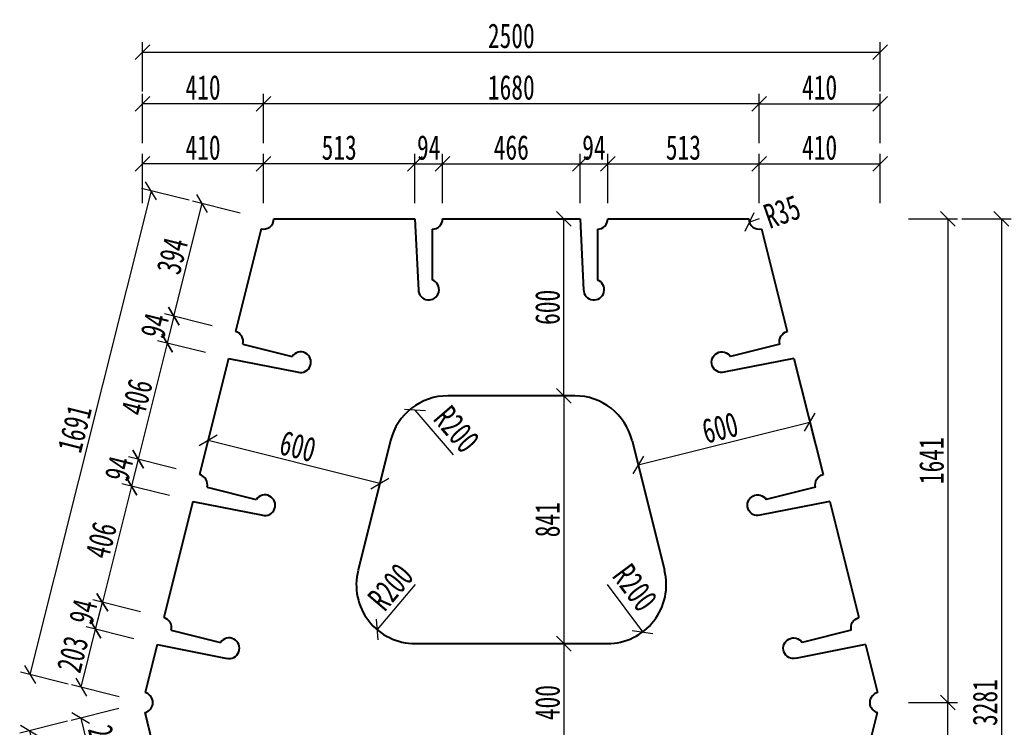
# Model space of a CAD drawing. Header units: millimetres. Extents: x -411717 to -116098, y 0 to 693159.
# Drawn here: x -156397 to -153036, y 312425 to 314823 of the extents above; entities that cross this region are included whole.
import ezdxf

# ---------------------------------------------------------------- set-up
doc = ezdxf.new("R2010")
doc.units = ezdxf.units.MM
doc.header["$LTSCALE"] = 2
doc.header["$PDMODE"] = 3
doc.header["$PDSIZE"] = -10
doc.layers.get('Defpoints').update_dxf_attribs({"color": 8, "lineweight": 9})
for name, color, linetype, lineweight in [('标注', 4, 'Continuous', 13), ('细实线', 4, 'Continuous', 15), ('钢板粗线', 1, 'Continuous', 25)]:
    doc.layers.add(name, color=color, linetype=linetype, lineweight=lineweight)
doc.styles.add('111', font='仿宋_GB2312.ttf', dxfattribs={"width": 0.7})
doc.dimstyles.new('200', dxfattribs={"dimscale": 0, "dimtxt": 2.5, "dimasz": 1.5, "dimexe": 1, "dimexo": 1, "dimgap": 0.4, "dimtad": 1, "dimdec": 0, "dimdsep": 46, "dimtxsty": '111', "dimblk": 'OBLIQUE', "dimcen": 0, "dimclrd": 256, "dimclre": 256, "dimclrt": 256, "dimadec": 1, "dimazin": 2, "dimtfac": 1, "dimtdec": 0, "dimtmove": 2, "dimatfit": 3, "dimfxl": 4, "dimfxlon": 1, "dimtolj": 1, "dimlwd": -1, "dimlwe": -1, "dimarcsym": 0})

# ---------------------------------------------------------------- blocks, each defined once
blk = doc.blocks.new('_Oblique')
at = {"color": 0, "linetype": 'ByBlock', "lineweight": -2}
blk.add_line((-0.5, -0.5), (0.5, 0.5), dxfattribs=at)
blk = doc.blocks.new('*D1484')
at = {"layer": 'Defpoints', "color": 0, "transparency": 16777216}
for p in [(-154730.8, 312707.9), (-154730.8, 312307.9), (-154552.8, 312307.9)]:
    blk.add_point(p, dxfattribs=at)
at = {"layer": '细实线', "transparency": 16777216}
for p, q in [((-154686.1, 312707.9), (-154519.4, 312707.9)), ((-154552.8, 312707.9), (-154552.8, 312307.9)), ((-154686.1, 312307.9), (-154519.4, 312307.9))]:
    blk.add_line(p, q, dxfattribs=at)
at = {"layer": '细实线', "transparency": 16777216, "xscale": 49.99999999999995, "yscale": 49.99999999999995, "zscale": 49.99999999999995}
for p, rotation in [((-154552.8, 312707.9), 90), ((-154552.8, 312307.9), 270)]:
    blk.add_blockref('_Oblique', p, dxfattribs=dict(at, rotation=rotation))
at = {"layer": '细实线', "transparency": 16777216, "insert": (-154607.8, 312507.9), "char_height": 83.33, "attachment_point": 5, "rotation": 90, "style": '111'}
blk.add_mtext('\\A1;400', dxfattribs=at)
blk = doc.blocks.new('*D1473')
at = {"layer": 'Defpoints', "color": 0, "transparency": 16777216}
for p in [(-153718.6, 313459.3), (-153693.3, 313358.1), (-154275.4, 313212.6)]:
    blk.add_point(p, dxfattribs=at)
at = {"layer": '细实线', "transparency": 16777216}
for p, q in [((-153701.4, 313390.4), (-153726.7, 313491.6)), ((-154300.7, 313313.7), (-153718.6, 313459.3)), ((-154283.5, 313244.9), (-154308.8, 313346.1))]:
    blk.add_line(p, q, dxfattribs=at)
at = {"layer": '细实线', "transparency": 16777216, "xscale": 49.99999999999995, "yscale": 49.99999999999995, "zscale": 49.99999999999995}
for p, rotation in [((-153718.6, 313459.3), 14.03624346792379), ((-154300.7, 313313.7), 194.0362434679238)]:
    blk.add_blockref('_Oblique', p, dxfattribs=dict(at, rotation=rotation))
at = {"layer": '细实线', "transparency": 16777216, "insert": (-154023, 313439.9), "char_height": 83.33, "attachment_point": 5, "rotation": 14.0362, "style": '111'}
blk.add_mtext('\\A1;600', dxfattribs=at)
blk = doc.blocks.new('*D1474')
at = {"layer": 'Defpoints', "color": 0, "transparency": 16777216}
for p in [(-155758.7, 313396.4), (-155785.6, 313288.8), (-155203.5, 313143.3)]:
    blk.add_point(p, dxfattribs=at)
at = {"layer": '细实线', "transparency": 16777216}
for p, q in [((-155777.5, 313321.2), (-155750.6, 313428.7)), ((-155176.6, 313250.9), (-155758.7, 313396.4)), ((-155195.4, 313175.7), (-155168.5, 313283.2))]:
    blk.add_line(p, q, dxfattribs=at)
at = {"layer": '细实线', "transparency": 16777216, "xscale": 49.99999999999995, "yscale": 49.99999999999995, "zscale": 49.99999999999995}
for p, rotation in [((-155758.7, 313396.4), 165.9637565320775), ((-155176.6, 313250.9), 345.9637565320776)]:
    blk.add_blockref('_Oblique', p, dxfattribs=dict(at, rotation=rotation))
at = {"layer": '细实线', "transparency": 16777216, "insert": (-155454.3, 313377), "char_height": 83.33, "attachment_point": 5, "rotation": 345.9638, "style": '111'}
blk.add_mtext('\\A1;600', dxfattribs=at)
blk = doc.blocks.new('*D1485')
at = {"layer": 'Defpoints', "color": 0, "transparency": 16777216}
for p in [(-154629.4, 314148.4), (-154552.8, 314148.4), (-154629.4, 313548.4)]:
    blk.add_point(p, dxfattribs=at)
at = {"layer": '标注', "transparency": 16777216}
for p, q in [((-154596.1, 314148.4), (-154519.4, 314148.4)), ((-154552.8, 313548.4), (-154552.8, 314148.4)), ((-154596.1, 313548.4), (-154519.4, 313548.4))]:
    blk.add_line(p, q, dxfattribs=at)
at = {"layer": '标注', "transparency": 16777216, "xscale": 49.99999999999987, "yscale": 49.99999999999987, "zscale": 49.99999999999987}
for p, rotation in [((-154552.8, 314148.4), 90), ((-154552.8, 313548.4), 270)]:
    blk.add_blockref('_Oblique', p, dxfattribs=dict(at, rotation=rotation))
at = {"layer": '标注', "transparency": 16777216, "insert": (-154607.8, 313848.4), "char_height": 83.33, "attachment_point": 5, "rotation": 90, "style": '111'}
blk.add_mtext('\\A1;600', dxfattribs=at)
blk = doc.blocks.new('*D1486')
at = {"layer": 'Defpoints', "color": 0, "transparency": 16777216}
for p in [(-155570.7, 314538.8), (-155570.7, 314148.4), (-153890.9, 314148.4)]:
    blk.add_point(p, dxfattribs=at)
at = {"layer": '标注', "transparency": 16777216}
for p, q in [((-155570.7, 314405.5), (-155570.7, 314572.2)), ((-153890.9, 314405.5), (-153890.9, 314572.2)), ((-153890.9, 314538.8), (-155570.7, 314538.8))]:
    blk.add_line(p, q, dxfattribs=at)
at = {"layer": '标注', "transparency": 16777216, "xscale": 49.99999999999987, "yscale": 49.99999999999987, "zscale": 49.99999999999987, "rotation": 180}
blk.add_blockref('_Oblique', (-155570.7, 314538.8), dxfattribs=at)
at = {"layer": '标注', "transparency": 16777216, "xscale": 49.99999999999987, "yscale": 49.99999999999987, "zscale": 49.99999999999987}
blk.add_blockref('_Oblique', (-153890.9, 314538.8), dxfattribs=at)
at = {"layer": '标注', "transparency": 16777216, "insert": (-154730.8, 314593.8), "char_height": 83.33, "attachment_point": 5, "style": '111'}
blk.add_mtext('\\A1;1680', dxfattribs=at)
blk = doc.blocks.new('*D1478')
at = {"layer": 'Defpoints', "color": 0, "transparency": 16777216}
for p in [(-156139.8, 312757), (-155931.5, 312704.9), (-155980.8, 312507.9)]:
    blk.add_point(p, dxfattribs=at)
at = {"layer": '标注', "transparency": 16777216}
for p, q in [((-156189, 312560), (-156139.8, 312757)), ((-156010.4, 312724.6), (-156172.1, 312765)), ((-156059.7, 312527.7), (-156221.4, 312568.1))]:
    blk.add_line(p, q, dxfattribs=at)
at = {"layer": '标注', "transparency": 16777216, "xscale": 49.99999999999987, "yscale": 49.99999999999987, "zscale": 49.99999999999987}
for p, rotation in [((-156139.8, 312757), 75.96375653208945), ((-156189, 312560), 255.9637565320895)]:
    blk.add_blockref('_Oblique', p, dxfattribs=dict(at, rotation=rotation))
at = {"layer": '标注', "transparency": 16777216, "insert": (-156217.8, 312671.8), "char_height": 83.33, "attachment_point": 5, "rotation": 75.9638, "style": '111'}
blk.add_mtext('\\A1;203', dxfattribs=at)
blk = doc.blocks.new('*D1479')
at = {"layer": 'Defpoints', "color": 0, "transparency": 16777216}
for p in [(-155980.8, 312507.9), (-155931.5, 312311), (-156141.2, 312258.6)]:
    blk.add_point(p, dxfattribs=at)
at = {"layer": '标注', "transparency": 16777216}
for p, q in [((-156061, 312487.9), (-156222.7, 312447.5)), ((-156190.4, 312455.5), (-156141.2, 312258.6)), ((-156011.8, 312290.9), (-156173.5, 312250.5))]:
    blk.add_line(p, q, dxfattribs=at)
at = {"layer": '标注', "transparency": 16777216, "xscale": 49.99999999999987, "yscale": 49.99999999999987, "zscale": 49.99999999999987}
for p, rotation in [((-156190.4, 312455.5), 104.0362434679265), ((-156141.2, 312258.6), 284.0362434679265)]:
    blk.add_blockref('_Oblique', p, dxfattribs=dict(at, rotation=rotation))
at = {"layer": '标注', "transparency": 16777216, "insert": (-156112.4, 312370.4), "char_height": 83.33, "attachment_point": 5, "rotation": 284.0362, "style": '111'}
blk.add_mtext('\\A1;203', dxfattribs=at)
blk = doc.blocks.new('*D1487')
at = {"layer": 'Defpoints', "color": 0, "transparency": 16777216}
for p in [(-155778.9, 314200.5), (-155570.7, 314148.4), (-155666.2, 313766.2)]:
    blk.add_point(p, dxfattribs=at)
at = {"layer": '标注', "transparency": 16777216}
for p, q in [((-155874.5, 313818.3), (-155778.9, 314200.5)), ((-155649.6, 314168.2), (-155811.2, 314208.6)), ((-155745.1, 313785.9), (-155906.8, 313826.4))]:
    blk.add_line(p, q, dxfattribs=at)
at = {"layer": '标注', "transparency": 16777216, "xscale": 49.99999999999987, "yscale": 49.99999999999987, "zscale": 49.99999999999987}
for p, rotation in [((-155778.9, 314200.5), 75.96375653245127), ((-155874.5, 313818.3), 255.9637565324513)]:
    blk.add_blockref('_Oblique', p, dxfattribs=dict(at, rotation=rotation))
at = {"layer": '标注', "transparency": 16777216, "insert": (-155880, 314022.7), "char_height": 83.33, "attachment_point": 5, "rotation": 75.9638, "style": '111'}
blk.add_mtext('\\A1;394', dxfattribs=at)
blk = doc.blocks.new('*D1488')
at = {"layer": 'Defpoints', "color": 0, "transparency": 16777216}
for p in [(-155570.7, 314148.4), (-156362.3, 312603.3), (-155980.8, 312507.9)]:
    blk.add_point(p, dxfattribs=at)
at = {"layer": '标注', "transparency": 16777216}
for p, q in [((-155952.1, 314243.8), (-156362.3, 312603.3)), ((-155822.8, 314211.5), (-155984.5, 314251.9)), ((-156232.9, 312571), (-156394.6, 312611.4))]:
    blk.add_line(p, q, dxfattribs=at)
at = {"layer": '标注', "transparency": 16777216, "xscale": 49.99999999999987, "yscale": 49.99999999999987, "zscale": 49.99999999999987}
for p, rotation in [((-155952.1, 314243.8), 75.96375653196928), ((-156362.3, 312603.3), 255.9637565319692)]:
    blk.add_blockref('_Oblique', p, dxfattribs=dict(at, rotation=rotation))
at = {"layer": '标注', "transparency": 16777216, "insert": (-156210.6, 313436.9), "char_height": 83.33, "attachment_point": 5, "rotation": 75.9638, "style": '111'}
blk.add_mtext('\\A1;1691', dxfattribs=at)
blk = doc.blocks.new('*D1489')
at = {"layer": 'Defpoints', "color": 0, "transparency": 16777216}
for p in [(-155980.8, 312507.9), (-155570.7, 310867.4), (-155954.3, 310771.5)]:
    blk.add_point(p, dxfattribs=at)
at = {"layer": '标注', "transparency": 16777216}
for p, q in [((-156235, 312444.4), (-156396.7, 312404)), ((-156364.4, 312412), (-155954.3, 310771.5)), ((-155824.9, 310803.9), (-155986.6, 310763.5))]:
    blk.add_line(p, q, dxfattribs=at)
at = {"layer": '标注', "transparency": 16777216, "xscale": 49.99999999999987, "yscale": 49.99999999999987, "zscale": 49.99999999999987}
for p, rotation in [((-156364.4, 312412), 104.0362434680308), ((-155954.3, 310771.5), 284.0362434680308)]:
    blk.add_blockref('_Oblique', p, dxfattribs=dict(at, rotation=rotation))
at = {"layer": '标注', "transparency": 16777216, "insert": (-156106, 311605.1), "char_height": 83.33, "attachment_point": 5, "rotation": 284.0362, "style": '111'}
blk.add_mtext('\\A1;1691', dxfattribs=at)
blk = doc.blocks.new('*D1480')
at = {"layer": 'Defpoints', "color": 0, "transparency": 16777216}
for p in [(-155057.2, 313499.8), (-154926.4, 313348.4)]:
    blk.add_point(p, dxfattribs=at)
at = {"layer": '标注', "transparency": 16777216}
blk.add_line((-154926.4, 313348.4), (-155057.2, 313499.8), dxfattribs=at)
at = {"layer": '标注', "transparency": 16777216, "xscale": 49.99999999999994, "yscale": 49.99999999999994, "zscale": 49.99999999999994, "rotation": 130.838540292916}
blk.add_blockref('_Oblique', (-155057.2, 313499.8), dxfattribs=at)
at = {"layer": '标注', "transparency": 16777216, "insert": (-154916, 313434.7), "char_height": 83.33, "attachment_point": 5, "rotation": 310.8385, "style": '111'}
blk.add_mtext('\\A1;R200', dxfattribs=at)
blk = doc.blocks.new('*D1491')
at = {"layer": 'Defpoints', "color": 0, "transparency": 16777216}
for p in [(-155056.2, 312907.9), (-155186, 312755.8)]:
    blk.add_point(p, dxfattribs=at)
at = {"layer": '标注', "transparency": 16777216}
blk.add_line((-155056.2, 312907.9), (-155186, 312755.8), dxfattribs=at)
at = {"layer": '标注', "transparency": 16777216, "xscale": 49.99999999999994, "yscale": 49.99999999999994, "zscale": 49.99999999999994, "rotation": 229.5121808114235}
blk.add_blockref('_Oblique', (-155186, 312755.8), dxfattribs=at)
at = {"layer": '标注', "transparency": 16777216, "insert": (-155139.7, 312900.2), "char_height": 83.33, "attachment_point": 5, "rotation": 49.5122, "style": '111'}
blk.add_mtext('\\A1;R200', dxfattribs=at)
blk = doc.blocks.new('*D1492')
at = {"layer": 'Defpoints', "color": 0, "transparency": 16777216}
for p in [(-154405.4, 312907.9), (-154285.6, 312747.8)]:
    blk.add_point(p, dxfattribs=at)
at = {"layer": '标注', "transparency": 16777216}
blk.add_line((-154405.4, 312907.9), (-154285.6, 312747.8), dxfattribs=at)
at = {"layer": '标注', "transparency": 16777216, "xscale": 49.99999999999994, "yscale": 49.99999999999994, "zscale": 49.99999999999994, "rotation": 306.8152032290744}
blk.add_blockref('_Oblique', (-154285.6, 312747.8), dxfattribs=at)
at = {"layer": '标注', "transparency": 16777216, "insert": (-154311.4, 312897.5), "char_height": 83.33, "attachment_point": 5, "rotation": 306.8152, "style": '111'}
blk.add_mtext('\\A1;R200', dxfattribs=at)
blk = doc.blocks.new('*D1483')
at = {"layer": 'Defpoints', "color": 0, "transparency": 16777216}
for p in [(-153256, 314148.4), (-153890.9, 310867.4), (-153069.7, 310867.4)]:
    blk.add_point(p, dxfattribs=at)
at = {"layer": '标注', "transparency": 16777216}
for p, q in [((-153203.1, 314148.4), (-153036.4, 314148.4)), ((-153069.7, 314148.4), (-153069.7, 310867.4)), ((-153203.1, 310867.4), (-153036.4, 310867.4))]:
    blk.add_line(p, q, dxfattribs=at)
at = {"layer": '标注', "transparency": 16777216, "xscale": 49.99999999999995, "yscale": 49.99999999999995, "zscale": 49.99999999999995}
for p, rotation in [((-153069.7, 314148.4), 90), ((-153069.7, 310867.4), 270)]:
    blk.add_blockref('_Oblique', p, dxfattribs=dict(at, rotation=rotation))
at = {"layer": '标注', "transparency": 16777216, "insert": (-153124.7, 312507.9), "char_height": 83.33, "attachment_point": 5, "rotation": 90, "style": '111'}
blk.add_mtext('\\A1;3281', dxfattribs=at)
blk = doc.blocks.new('*D1470')
at = {"layer": 'Defpoints', "color": 0, "transparency": 16777216}
for p in [(-153480.8, 314538.8), (-153890.9, 314148.4), (-153480.8, 312671.8)]:
    blk.add_point(p, dxfattribs=at)
at = {"layer": '标注', "transparency": 16777216}
for p, q in [((-153890.9, 314405.5), (-153890.9, 314572.2)), ((-153480.8, 314405.5), (-153480.8, 314572.2)), ((-153890.9, 314538.8), (-153480.8, 314538.8))]:
    blk.add_line(p, q, dxfattribs=at)
at = {"layer": '标注', "transparency": 16777216, "xscale": 49.99999999999987, "yscale": 49.99999999999987, "zscale": 49.99999999999987, "rotation": 180}
blk.add_blockref('_Oblique', (-153890.9, 314538.8), dxfattribs=at)
at = {"layer": '标注', "transparency": 16777216, "xscale": 49.99999999999987, "yscale": 49.99999999999987, "zscale": 49.99999999999987}
blk.add_blockref('_Oblique', (-153480.8, 314538.8), dxfattribs=at)
at = {"layer": '标注', "transparency": 16777216, "insert": (-153685.8, 314593.8), "char_height": 83.33, "attachment_point": 5, "style": '111'}
blk.add_mtext('\\A1;410', dxfattribs=at)
blk = doc.blocks.new('*D1471')
at = {"layer": 'Defpoints', "color": 0, "transparency": 16777216}
for p in [(-155570.7, 314335), (-155570.7, 314148.4), (-155057.7, 314148.4)]:
    blk.add_point(p, dxfattribs=at)
at = {"layer": '标注', "transparency": 16777216}
for p, q in [((-155570.7, 314201.7), (-155570.7, 314368.4)), ((-155057.7, 314201.7), (-155057.7, 314368.4)), ((-155057.7, 314335), (-155570.7, 314335))]:
    blk.add_line(p, q, dxfattribs=at)
at = {"layer": '标注', "transparency": 16777216, "xscale": 49.99999999999987, "yscale": 49.99999999999987, "zscale": 49.99999999999987, "rotation": 180}
blk.add_blockref('_Oblique', (-155570.7, 314335), dxfattribs=at)
at = {"layer": '标注', "transparency": 16777216, "xscale": 49.99999999999987, "yscale": 49.99999999999987, "zscale": 49.99999999999987}
blk.add_blockref('_Oblique', (-155057.7, 314335), dxfattribs=at)
at = {"layer": '标注', "transparency": 16777216, "insert": (-155314.2, 314390), "char_height": 83.33, "attachment_point": 5, "style": '111'}
blk.add_mtext('\\A1;513', dxfattribs=at)
blk = doc.blocks.new('k')
at = {"layer": '钢板粗线'}
for p, q in [((0, 0), (12, -241.7)), ((59, -35), (59, -207.1))]:
    blk.add_line(p, q, dxfattribs=at)
for centre, start, end in [((59, 0), 270, 0), ((47, -240), 180, 69.949)]:
    blk.add_arc(centre, 35, start, end, dxfattribs=at)
blk = doc.blocks.new('*D1501')
at = {"layer": 'Defpoints', "color": 0, "transparency": 16777216}
for p in [(-155666.2, 313766.2), (-155897.3, 313727.1), (-155689, 313675)]:
    blk.add_point(p, dxfattribs=at)
at = {"layer": '标注', "transparency": 16777216}
for p, q in [((-155745.1, 313785.9), (-155906.8, 313826.4)), ((-155874.5, 313818.3), (-155897.3, 313727.1)), ((-155767.9, 313694.8), (-155929.6, 313735.2))]:
    blk.add_line(p, q, dxfattribs=at)
at = {"layer": '标注', "transparency": 16777216, "xscale": 50.00000221247003, "yscale": 50.00000221247003, "zscale": 50.00000221247003}
for p, rotation in [((-155874.5, 313818.3), 75.96375653042995), ((-155897.3, 313727.1), 255.96375653043)]:
    blk.add_blockref('_Oblique', p, dxfattribs=dict(at, rotation=rotation))
at = {"layer": '标注', "transparency": 16777216, "insert": (-155939.2, 313786), "char_height": 83.33, "attachment_point": 5, "rotation": 75.9638, "style": '111'}
blk.add_mtext('\\A1;94', dxfattribs=at)
blk = doc.blocks.new('*D1502')
at = {"layer": 'Defpoints', "color": 0, "transparency": 16777216}
for p in [(-155689, 313675), (-155995.7, 313333.2), (-155787.5, 313281.2)]:
    blk.add_point(p, dxfattribs=at)
at = {"layer": '标注', "transparency": 16777216}
for p, q in [((-155897.3, 313727.1), (-155995.7, 313333.2)), ((-155767.9, 313694.8), (-155929.6, 313735.2)), ((-155866.4, 313300.9), (-156028.1, 313341.3))]:
    blk.add_line(p, q, dxfattribs=at)
at = {"layer": '标注', "transparency": 16777216, "xscale": 50.00000221247003, "yscale": 50.00000221247003, "zscale": 50.00000221247003}
for p, rotation in [((-155897.3, 313727.1), 75.96375653207153), ((-155995.7, 313333.2), 255.9637565320716)]:
    blk.add_blockref('_Oblique', p, dxfattribs=dict(at, rotation=rotation))
at = {"layer": '标注', "transparency": 16777216, "insert": (-155999.9, 313543.5), "char_height": 83.33, "attachment_point": 5, "rotation": 75.9638, "style": '111'}
blk.add_mtext('\\A1;406', dxfattribs=at)
blk = doc.blocks.new('*D1503')
at = {"layer": 'Defpoints', "color": 0, "transparency": 16777216}
for p in [(-155787.5, 313281.2), (-156018.5, 313242), (-155810.3, 313190)]:
    blk.add_point(p, dxfattribs=at)
at = {"layer": '标注', "transparency": 16777216}
for p, q in [((-155866.4, 313300.9), (-156028.1, 313341.3)), ((-155995.7, 313333.2), (-156018.5, 313242)), ((-155889.2, 313209.7), (-156050.9, 313250.1))]:
    blk.add_line(p, q, dxfattribs=at)
at = {"layer": '标注', "transparency": 16777216, "xscale": 50.00000221247003, "yscale": 50.00000221247003, "zscale": 50.00000221247003}
for p, rotation in [((-155995.7, 313333.2), 75.96375653227143), ((-156018.5, 313242), 255.9637565322714)]:
    blk.add_blockref('_Oblique', p, dxfattribs=dict(at, rotation=rotation))
at = {"layer": '标注', "transparency": 16777216, "insert": (-156060.5, 313301), "char_height": 83.33, "attachment_point": 5, "rotation": 75.9638, "style": '111'}
blk.add_mtext('\\A1;94', dxfattribs=at)
blk = doc.blocks.new('*D1504')
at = {"layer": 'Defpoints', "color": 0, "transparency": 16777216}
for p in [(-155810.3, 313190), (-156117, 312848.1), (-155908.8, 312796.1)]:
    blk.add_point(p, dxfattribs=at)
at = {"layer": '标注', "transparency": 16777216}
for p, q in [((-155889.2, 313209.7), (-156050.9, 313250.1)), ((-156018.5, 313242), (-156117, 312848.1)), ((-155987.7, 312815.8), (-156149.3, 312856.2))]:
    blk.add_line(p, q, dxfattribs=at)
at = {"layer": '标注', "transparency": 16777216, "xscale": 50.00000221247003, "yscale": 50.00000221247003, "zscale": 50.00000221247003}
for p, rotation in [((-156018.5, 313242), 75.96375653206759), ((-156117, 312848.1), 255.9637565320676)]:
    blk.add_blockref('_Oblique', p, dxfattribs=dict(at, rotation=rotation))
at = {"layer": '标注', "transparency": 16777216, "insert": (-156121.1, 313058.4), "char_height": 83.33, "attachment_point": 5, "rotation": 75.9638, "style": '111'}
blk.add_mtext('\\A1;406', dxfattribs=at)
blk = doc.blocks.new('*D1505')
at = {"layer": 'Defpoints', "color": 0, "transparency": 16777216}
for p in [(-156117, 312848.1), (-155908.8, 312796.1), (-155931.5, 312704.9)]:
    blk.add_point(p, dxfattribs=at)
at = {"layer": '标注', "transparency": 16777216}
for p, q in [((-155987.7, 312815.8), (-156149.3, 312856.2)), ((-156139.8, 312757), (-156117, 312848.1)), ((-156010.4, 312724.6), (-156172.1, 312765))]:
    blk.add_line(p, q, dxfattribs=at)
at = {"layer": '标注', "transparency": 16777216, "xscale": 50.00000221247003, "yscale": 50.00000221247003, "zscale": 50.00000221247003}
for p, rotation in [((-156117, 312848.1), 75.96375653227143), ((-156139.8, 312757), 255.9637565322714)]:
    blk.add_blockref('_Oblique', p, dxfattribs=dict(at, rotation=rotation))
at = {"layer": '标注', "transparency": 16777216, "insert": (-156181.8, 312815.9), "char_height": 83.33, "attachment_point": 5, "rotation": 75.9638, "style": '111'}
blk.add_mtext('\\A1;94', dxfattribs=at)
blk = doc.blocks.new('*D1506')
at = {"layer": 'Defpoints', "color": 0, "transparency": 16777216}
for p in [(-154673.4, 313548.4), (-154669, 312707.9), (-154552.8, 312707.9)]:
    blk.add_point(p, dxfattribs=at)
at = {"layer": '标注', "transparency": 16777216}
for p, q in [((-154640.1, 313548.4), (-154519.4, 313548.4)), ((-154552.8, 313548.4), (-154552.8, 312707.9)), ((-154635.6, 312707.9), (-154519.4, 312707.9))]:
    blk.add_line(p, q, dxfattribs=at)
at = {"layer": '标注', "transparency": 16777216, "xscale": 50.00000221247003, "yscale": 50.00000221247003, "zscale": 50.00000221247003}
for p, rotation in [((-154552.8, 313548.4), 90), ((-154552.8, 312707.9), 270)]:
    blk.add_blockref('_Oblique', p, dxfattribs=dict(at, rotation=rotation))
at = {"layer": '标注', "transparency": 16777216, "insert": (-154607.8, 313128.2), "char_height": 83.33, "attachment_point": 5, "rotation": 90, "style": '111'}
blk.add_mtext('\\A1;841', dxfattribs=at)
blk = doc.blocks.new('*D1513')
at = {"layer": 'Defpoints', "color": 0, "transparency": 16777216}
for p in [(-153890.9, 314148.4), (-153480.8, 312507.9), (-153251.1, 312507.9)]:
    blk.add_point(p, dxfattribs=at)
at = {"layer": '标注', "transparency": 16777216}
for p, q in [((-153384.5, 314148.4), (-153217.8, 314148.4)), ((-153251.1, 314148.4), (-153251.1, 312507.9)), ((-153384.5, 312507.9), (-153217.8, 312507.9))]:
    blk.add_line(p, q, dxfattribs=at)
at = {"layer": '标注', "transparency": 16777216, "xscale": 50.00000221247003, "yscale": 50.00000221247003, "zscale": 50.00000221247003}
for p, rotation in [((-153251.1, 314148.4), 90), ((-153251.1, 312507.9), 270)]:
    blk.add_blockref('_Oblique', p, dxfattribs=dict(at, rotation=rotation))
at = {"layer": '标注', "transparency": 16777216, "insert": (-153306.1, 313328.2), "char_height": 83.33, "attachment_point": 5, "rotation": 90, "style": '111'}
blk.add_mtext('\\A1;1641', dxfattribs=at)
blk = doc.blocks.new('*D1514')
at = {"layer": 'Defpoints', "color": 0, "transparency": 16777216}
for p in [(-153480.8, 312507.9), (-153251.1, 312507.9), (-153890.9, 310867.4)]:
    blk.add_point(p, dxfattribs=at)
at = {"layer": '标注', "transparency": 16777216}
for p, q in [((-153384.5, 312507.9), (-153217.8, 312507.9)), ((-153251.1, 310867.4), (-153251.1, 312507.9)), ((-153384.5, 310867.4), (-153217.8, 310867.4))]:
    blk.add_line(p, q, dxfattribs=at)
at = {"layer": '标注', "transparency": 16777216, "xscale": 50.00000221247003, "yscale": 50.00000221247003, "zscale": 50.00000221247003}
for p, rotation in [((-153251.1, 312507.9), 90), ((-153251.1, 310867.4), 270)]:
    blk.add_blockref('_Oblique', p, dxfattribs=dict(at, rotation=rotation))
at = {"layer": '标注', "transparency": 16777216, "insert": (-153306.1, 311687.7), "char_height": 83.33, "attachment_point": 5, "rotation": 90, "style": '111'}
blk.add_mtext('\\A1;1641', dxfattribs=at)
blk = doc.blocks.new('*D1515')
at = {"layer": 'Defpoints', "color": 0, "transparency": 16777216}
for p in [(-155980.8, 314538.8), (-155570.7, 314148.4), (-155980.8, 312671.8)]:
    blk.add_point(p, dxfattribs=at)
at = {"layer": '标注', "transparency": 16777216}
for p, q in [((-155980.8, 314405.5), (-155980.8, 314572.2)), ((-155570.7, 314405.5), (-155570.7, 314572.2)), ((-155570.7, 314538.8), (-155980.8, 314538.8))]:
    blk.add_line(p, q, dxfattribs=at)
at = {"layer": '标注', "transparency": 16777216, "xscale": 49.99999999999987, "yscale": 49.99999999999987, "zscale": 49.99999999999987, "rotation": 180}
blk.add_blockref('_Oblique', (-155980.8, 314538.8), dxfattribs=at)
at = {"layer": '标注', "transparency": 16777216, "xscale": 49.99999999999987, "yscale": 49.99999999999987, "zscale": 49.99999999999987}
blk.add_blockref('_Oblique', (-155570.7, 314538.8), dxfattribs=at)
at = {"layer": '标注', "transparency": 16777216, "insert": (-155775.7, 314593.8), "char_height": 83.33, "attachment_point": 5, "style": '111'}
blk.add_mtext('\\A1;410', dxfattribs=at)
blk = doc.blocks.new('*D1516')
at = {"layer": 'Defpoints', "color": 0, "transparency": 16777216}
for p in [(-154963.7, 314335), (-155057.7, 314148.4), (-154963.7, 314148.4)]:
    blk.add_point(p, dxfattribs=at)
at = {"layer": '标注', "transparency": 16777216}
for p, q in [((-155057.7, 314201.7), (-155057.7, 314368.4)), ((-154963.7, 314201.7), (-154963.7, 314368.4)), ((-155057.7, 314335), (-154963.7, 314335))]:
    blk.add_line(p, q, dxfattribs=at)
at = {"layer": '标注', "transparency": 16777216, "xscale": 50.00000221247003, "yscale": 50.00000221247003, "zscale": 50.00000221247003, "rotation": 180}
blk.add_blockref('_Oblique', (-155057.7, 314335), dxfattribs=at)
at = {"layer": '标注', "transparency": 16777216, "xscale": 50.00000221247003, "yscale": 50.00000221247003, "zscale": 50.00000221247003}
blk.add_blockref('_Oblique', (-154963.7, 314335), dxfattribs=at)
at = {"layer": '标注', "transparency": 16777216, "insert": (-155010.7, 314390), "char_height": 83.33, "attachment_point": 5, "style": '111'}
blk.add_mtext('\\A1;94', dxfattribs=at)
blk = doc.blocks.new('*D1517')
at = {"layer": 'Defpoints', "color": 0, "transparency": 16777216}
for p in [(-154497.8, 314335), (-154963.7, 314148.4), (-154497.8, 314148.4)]:
    blk.add_point(p, dxfattribs=at)
at = {"layer": '标注', "transparency": 16777216}
for p, q in [((-154963.7, 314201.7), (-154963.7, 314368.4)), ((-154497.8, 314201.7), (-154497.8, 314368.4)), ((-154963.7, 314335), (-154497.8, 314335))]:
    blk.add_line(p, q, dxfattribs=at)
at = {"layer": '标注', "transparency": 16777216, "xscale": 50.00000221247003, "yscale": 50.00000221247003, "zscale": 50.00000221247003, "rotation": 180}
blk.add_blockref('_Oblique', (-154963.7, 314335), dxfattribs=at)
at = {"layer": '标注', "transparency": 16777216, "xscale": 50.00000221247003, "yscale": 50.00000221247003, "zscale": 50.00000221247003}
blk.add_blockref('_Oblique', (-154497.8, 314335), dxfattribs=at)
at = {"layer": '标注', "transparency": 16777216, "insert": (-154730.8, 314390), "char_height": 83.33, "attachment_point": 5, "style": '111'}
blk.add_mtext('\\A1;466', dxfattribs=at)
blk = doc.blocks.new('*D1518')
at = {"layer": 'Defpoints', "color": 0, "transparency": 16777216}
for p in [(-154403.8, 314335), (-154497.8, 314148.4), (-154403.8, 314148.4)]:
    blk.add_point(p, dxfattribs=at)
at = {"layer": '标注', "transparency": 16777216}
for p, q in [((-154497.8, 314201.7), (-154497.8, 314368.4)), ((-154403.8, 314201.7), (-154403.8, 314368.4)), ((-154497.8, 314335), (-154403.8, 314335))]:
    blk.add_line(p, q, dxfattribs=at)
at = {"layer": '标注', "transparency": 16777216, "xscale": 50.00000221247003, "yscale": 50.00000221247003, "zscale": 50.00000221247003, "rotation": 180}
blk.add_blockref('_Oblique', (-154497.8, 314335), dxfattribs=at)
at = {"layer": '标注', "transparency": 16777216, "xscale": 50.00000221247003, "yscale": 50.00000221247003, "zscale": 50.00000221247003}
blk.add_blockref('_Oblique', (-154403.8, 314335), dxfattribs=at)
at = {"layer": '标注', "transparency": 16777216, "insert": (-154450.8, 314390), "char_height": 83.33, "attachment_point": 5, "style": '111'}
blk.add_mtext('\\A1;94', dxfattribs=at)
blk = doc.blocks.new('*D1519')
at = {"layer": 'Defpoints', "color": 0, "transparency": 16777216}
for p in [(-153890.9, 314335), (-154403.8, 314148.4), (-153890.9, 314148.4)]:
    blk.add_point(p, dxfattribs=at)
at = {"layer": '标注', "transparency": 16777216}
for p, q in [((-154403.8, 314201.7), (-154403.8, 314368.4)), ((-153890.9, 314201.7), (-153890.9, 314368.4)), ((-154403.8, 314335), (-153890.9, 314335))]:
    blk.add_line(p, q, dxfattribs=at)
at = {"layer": '标注', "transparency": 16777216, "xscale": 50.00000221247003, "yscale": 50.00000221247003, "zscale": 50.00000221247003, "rotation": 180}
blk.add_blockref('_Oblique', (-154403.8, 314335), dxfattribs=at)
at = {"layer": '标注', "transparency": 16777216, "xscale": 50.00000221247003, "yscale": 50.00000221247003, "zscale": 50.00000221247003}
blk.add_blockref('_Oblique', (-153890.9, 314335), dxfattribs=at)
at = {"layer": '标注', "transparency": 16777216, "insert": (-154147.4, 314390), "char_height": 83.33, "attachment_point": 5, "style": '111'}
blk.add_mtext('\\A1;513', dxfattribs=at)
blk = doc.blocks.new('*D1520')
at = {"layer": 'Defpoints', "color": 0, "transparency": 16777216}
for p in [(-153480.8, 314713.8), (-155980.8, 312507.9), (-153480.8, 312507.9)]:
    blk.add_point(p, dxfattribs=at)
at = {"layer": '标注', "transparency": 16777216}
for p, q in [((-155980.8, 314580.4), (-155980.8, 314747.1)), ((-153480.8, 314580.4), (-153480.8, 314747.1)), ((-155980.8, 314713.8), (-153480.8, 314713.8))]:
    blk.add_line(p, q, dxfattribs=at)
at = {"layer": '标注', "transparency": 16777216, "xscale": 50.00000221247003, "yscale": 50.00000221247003, "zscale": 50.00000221247003, "rotation": 180}
blk.add_blockref('_Oblique', (-155980.8, 314713.8), dxfattribs=at)
at = {"layer": '标注', "transparency": 16777216, "xscale": 50.00000221247003, "yscale": 50.00000221247003, "zscale": 50.00000221247003}
blk.add_blockref('_Oblique', (-153480.8, 314713.8), dxfattribs=at)
at = {"layer": '标注', "transparency": 16777216, "insert": (-154730.8, 314768.8), "char_height": 83.33, "attachment_point": 5, "style": '111'}
blk.add_mtext('\\A1;2500', dxfattribs=at)
blk = doc.blocks.new('*D1811')
at = {"layer": 'Defpoints', "color": 0, "transparency": 16777216}
for p in [(-155980.8, 314335), (-155570.7, 313944.6), (-155980.8, 312467.9)]:
    blk.add_point(p, dxfattribs=at)
at = {"layer": '标注', "transparency": 16777216}
for p, q in [((-155980.8, 314201.7), (-155980.8, 314368.4)), ((-155570.7, 314201.7), (-155570.7, 314368.4)), ((-155570.7, 314335), (-155980.8, 314335))]:
    blk.add_line(p, q, dxfattribs=at)
at = {"layer": '标注', "transparency": 16777216, "xscale": 49.99999999999987, "yscale": 49.99999999999987, "zscale": 49.99999999999987, "rotation": 180}
blk.add_blockref('_Oblique', (-155980.8, 314335), dxfattribs=at)
at = {"layer": '标注', "transparency": 16777216, "xscale": 49.99999999999987, "yscale": 49.99999999999987, "zscale": 49.99999999999987}
blk.add_blockref('_Oblique', (-155570.7, 314335), dxfattribs=at)
at = {"layer": '标注', "transparency": 16777216, "insert": (-155775.7, 314390), "char_height": 83.33, "attachment_point": 5, "style": '111'}
blk.add_mtext('\\A1;410', dxfattribs=at)
blk = doc.blocks.new('*D1812')
at = {"layer": 'Defpoints', "color": 0, "transparency": 16777216}
for p in [(-153480.8, 314335), (-153890.9, 313944.6), (-153480.8, 312467.9)]:
    blk.add_point(p, dxfattribs=at)
at = {"layer": '标注', "transparency": 16777216}
for p, q in [((-153890.9, 314201.7), (-153890.9, 314368.4)), ((-153480.8, 314201.7), (-153480.8, 314368.4)), ((-153890.9, 314335), (-153480.8, 314335))]:
    blk.add_line(p, q, dxfattribs=at)
at = {"layer": '标注', "transparency": 16777216, "xscale": 49.99999999999987, "yscale": 49.99999999999987, "zscale": 49.99999999999987, "rotation": 180}
blk.add_blockref('_Oblique', (-153890.9, 314335), dxfattribs=at)
at = {"layer": '标注', "transparency": 16777216, "xscale": 49.99999999999987, "yscale": 49.99999999999987, "zscale": 49.99999999999987}
blk.add_blockref('_Oblique', (-153480.8, 314335), dxfattribs=at)
at = {"layer": '标注', "transparency": 16777216, "insert": (-153685.8, 314390), "char_height": 83.33, "attachment_point": 5, "style": '111'}
blk.add_mtext('\\A1;410', dxfattribs=at)
blk = doc.blocks.new('*D1826')
at = {"layer": 'Defpoints', "color": 0, "transparency": 16777216}
for p in [(-153923.9, 314136.9), (-153890.9, 314148.4)]:
    blk.add_point(p, dxfattribs=at)
at = {"layer": '标注', "transparency": 16777216}
blk.add_line((-153890.9, 314148.4), (-153923.9, 314136.9), dxfattribs=at)
at = {"layer": '标注', "transparency": 16777216, "xscale": 50.0000241305307, "yscale": 50.0000241305307, "zscale": 50.0000241305307, "rotation": 199.2869738027869}
blk.add_blockref('_Oblique', (-153923.9, 314136.9), dxfattribs=at)
at = {"layer": '标注', "transparency": 16777216, "insert": (-153812.6, 314172.4), "char_height": 83.33, "attachment_point": 5, "rotation": 19.287, "style": '111'}
blk.add_mtext('\\A1;R35', dxfattribs=at)

msp = doc.modelspace()

# ---------------------------------------------------------------- linework, layer by layer
at = {"layer": '钢板粗线'}
for p, q in [((-155535.7, 314148.4), (-155057.7, 314148.4)), ((-154963.7, 314148.4), (-154497.8, 314148.4)), ((-154403.8, 314148.4), (-153925.9, 314148.4)), ((-155579.1, 314114.5), (-155666.2, 313766.2)), ((-153882.4, 314114.5), (-153795.4, 313766.2)), ((-155689, 313675), (-155787.5, 313281.2)), ((-153772.6, 313675), (-153674.1, 313281.2)), ((-154515.5, 313548.4), (-154946, 313548.4)), ((-155140.1, 313397), (-155250.2, 312956.5)), ((-154321.5, 313397), (-154211.4, 312956.5)), ((-155810.3, 313190), (-155908.8, 312796.1)), ((-153651.3, 313190), (-153552.8, 312796.1)), ((-155931.5, 312704.9), (-155972.3, 312541.9)), ((-155056.2, 312707.9), (-154405.4, 312707.9)), ((-153530, 312704.9), (-153489.3, 312541.9)), ((-155931.5, 312311), (-155972.3, 312474)), ((-153530, 312311), (-153489.3, 312474))]:
    msp.add_line(p, q, dxfattribs=at)
for centre, radius, start, end in [((-155570.7, 314148.4), 35, 255.9638, 0), ((-153890.9, 314148.4), 35, 180, 284.0362), ((-154946, 313348.4), 200, 90, 165.9638), ((-154515.5, 313348.4), 200, 14.0362, 90), ((-155056.2, 312907.9), 200, 165.9638, 270), ((-154405.4, 312907.9), 200, 270, 14.0362), ((-155980.8, 312507.9), 35, 284.0362, 75.9638), ((-153480.8, 312507.9), 35, 104.0362, 255.9638)]:
    msp.add_arc(centre, radius, start, end, dxfattribs=at)

# ---------------------------------------------------------------- block references
at = {"layer": '标注'}
for p in [(-155057.7, 314148.4), (-154497.8, 314148.4)]:
    msp.add_blockref('k', p, dxfattribs=at)
at = {"layer": '标注', "rotation": 75.96375653226283}
for p in [(-155689, 313675), (-155810.3, 313190), (-155931.5, 312704.9)]:
    msp.add_blockref('k', p, dxfattribs=at)
at = {"layer": '标注', "xscale": -1, "rotation": 284.0362434677371}
for p in [(-153772.6, 313675), (-153651.3, 313190), (-153530, 312704.9)]:
    msp.add_blockref('k', p, dxfattribs=at)

# ---------------------------------------------------------------- dimensions: what is measured, and where the dimension line sits
at = {"layer": '标注'}
for base, p1, p2, override, picture, middle in [((-153480.8, 314713.8), (-155980.8, 312507.9), (-153480.8, 312507.9), {"dimscale": 33.333335, "dimadec": 3, "dimarcsym": 1}, '*D1520', (-154730.8, 314768.8)), ((-155570.7, 314538.8), (-153890.9, 314148.4), (-155570.7, 314148.4), {"dimscale": 33.333333, "dimarcsym": 1}, '*D1486', (-154730.8, 314593.8)), ((-153480.8, 314538.8), (-153890.9, 314148.4), (-153480.8, 312671.8), {"dimscale": 33.333333, "dimarcsym": 1}, '*D1470', (-153685.8, 314593.8)), ((-154963.7, 314335), (-155057.7, 314148.4), (-154963.7, 314148.4), {"dimscale": 33.333335, "dimadec": 3, "dimarcsym": 1}, '*D1516', (-155010.7, 314390)), ((-154497.8, 314335), (-154963.7, 314148.4), (-154497.8, 314148.4), {"dimscale": 33.333335, "dimadec": 3, "dimarcsym": 1}, '*D1517', (-154730.8, 314390)), ((-154403.8, 314335), (-154497.8, 314148.4), (-154403.8, 314148.4), {"dimscale": 33.333335, "dimadec": 3, "dimarcsym": 1}, '*D1518', (-154450.8, 314390)), ((-153890.9, 314335), (-154403.8, 314148.4), (-153890.9, 314148.4), {"dimscale": 33.333335, "dimadec": 3, "dimarcsym": 1}, '*D1519', (-154147.4, 314390)), ((-153480.8, 314335), (-153890.9, 313944.6), (-153480.8, 312467.9), {"dimscale": 33.333333, "dimarcsym": 1}, '*D1812', (-153685.8, 314390))]:
    dim = msp.add_linear_dim(base=base, p1=p1, p2=p2, dimstyle='200', override=override, dxfattribs=at)
    dim.commit()
    dim.dimension.update_dxf_attribs({"geometry": picture, "text_midpoint": middle})
for base, p1, p2, angle, override, picture, middle in [((-155980.8, 314538.8), (-155570.7, 314148.4), (-155980.8, 312671.8), 180, {"dimscale": 33.333333, "dimarcsym": 1}, '*D1515', (-155775.7, 314593.8)), ((-155980.8, 314335), (-155570.7, 313944.6), (-155980.8, 312467.9), 180, {"dimscale": 33.333333, "dimarcsym": 1}, '*D1811', (-155775.7, 314390)), ((-155570.7, 314335), (-155057.7, 314148.4), (-155570.7, 314148.4), 180, {"dimscale": 33.333333, "dimadec": 3, "dimarcsym": 1}, '*D1471', (-155314.2, 314390)), ((-153069.7, 310867.4), (-153256, 314148.4), (-153890.9, 310867.4), 90, {"dimscale": 33.333333, "dimadec": 3, "dimarcsym": 1}, '*D1483', (-153124.7, 312507.9)), ((-153251.1464474, 312507.9491351), (-153890.9082213, 314148.4491351), (-153480.7832213, 312507.9491351), 90, {"dimscale": 33.333335, "dimadec": 3, "dimarcsym": 1}, '*D1513', (-153306.1464498, 313328.1991351)), ((-154552.7632357, 312707.9491351), (-154673.4170732, 313548.4491351), (-154668.9517848, 312707.9491351), 90, {"dimscale": 33.333335, "dimadec": 3, "dimarcsym": 1}, '*D1506', (-154607.7632381, 313128.1991351)), ((-153251.1464474, 312507.9491351), (-153890.9082213, 310867.4491351), (-153480.7832213, 312507.9491351), 270, {"dimscale": 33.333335, "dimadec": 3, "dimarcsym": 1}, '*D1514', (-153306.1464498, 311687.6991351))]:
    dim = msp.add_linear_dim(base=base, p1=p1, p2=p2, angle=angle, dimstyle='200', override=override, dxfattribs=at)
    dim.commit()
    dim.dimension.update_dxf_attribs({"geometry": picture, "text_midpoint": middle})
for p1, p2, distance, override, picture, middle in [((-155570.7, 314148.4), (-155980.8, 312507.9), -393.2, {"dimscale": 33.333333, "dimadec": 3, "dimarcsym": 1}, '*D1488', (-156210.6, 313436.9)), ((-155666.2, 313766.2), (-155570.7, 314148.4), 214.7, {"dimscale": 33.333333, "dimadec": 3, "dimarcsym": 1}, '*D1487', (-155880, 314022.7)), ((-154629.4, 313548.4), (-154629.4, 314148.4), -76.7, {"dimscale": 33.333333, "dimarcsym": 1}, '*D1485', (-154607.8, 313848.4)), ((-155666.2, 313766.2), (-155689, 313675), -214.7, {"dimscale": 33.333335, "dimadec": 3, "dimarcsym": 1}, '*D1501', (-155939.2, 313786)), ((-155689, 313675), (-155787.5, 313281.2), -214.7, {"dimscale": 33.333335, "dimadec": 3, "dimarcsym": 1}, '*D1502', (-155999.9, 313543.5)), ((-155787.5, 313281.2), (-155810.3, 313190), -214.7, {"dimscale": 33.333335, "dimadec": 3, "dimarcsym": 1}, '*D1503', (-156060.5, 313301)), ((-155810.3, 313190), (-155908.8, 312796.1), -214.7, {"dimscale": 33.333335, "dimadec": 3, "dimarcsym": 1}, '*D1504', (-156121.1, 313058.4)), ((-155931.5, 312704.9), (-155908.8, 312796.1), 214.7, {"dimscale": 33.333335, "dimadec": 3, "dimarcsym": 1}, '*D1505', (-156181.8, 312815.9)), ((-155980.8, 312507.9), (-155931.5, 312704.9), 214.7, {"dimscale": 33.333333, "dimadec": 3, "dimarcsym": 1}, '*D1478', (-156217.8, 312671.8)), ((-155980.8, 312507.9), (-155570.7, 310867.4), -395.4, {"dimscale": 33.333333, "dimadec": 3, "dimarcsym": 1}, '*D1489', (-156106, 311605.1)), ((-155980.8, 312507.9), (-155931.5, 312311), -216.1, {"dimscale": 33.333333, "dimadec": 3, "dimarcsym": 1}, '*D1479', (-156112.4, 312370.4))]:
    dim = msp.add_aligned_dim(p1=p1, p2=p2, distance=distance, dimstyle='200', override=override, dxfattribs=at)
    dim.commit()
    dim.dimension.update_dxf_attribs({"geometry": picture, "text_midpoint": middle})
for center, mpoint, override, picture, middle in [((-153890.9, 314148.4), (-153923.9, 314136.9), {"dimscale": 33.333349, "dimadec": 4, "dimarcsym": 1}, '*D1826', (-153812.6, 314172.4)), ((-154926.4, 313348.4), (-155057.2, 313499.8), {"dimscale": 33.333333, "dimadec": 3, "dimarcsym": 1}, '*D1480', (-154916, 313434.7)), ((-155056.2, 312907.9), (-155186, 312755.8), {"dimscale": 33.333333, "dimadec": 3, "dimarcsym": 1}, '*D1491', (-155139.7, 312900.2)), ((-154405.4, 312907.9), (-154285.6, 312747.8), {"dimscale": 33.333333, "dimadec": 3, "dimarcsym": 1}, '*D1492', (-154311.4, 312897.5))]:
    dim = msp.add_radius_dim(center=center, mpoint=mpoint, dimstyle='200', override=override, dxfattribs=at)
    dim.commit()
    dim.dimension.update_dxf_attribs({"geometry": picture, "text_midpoint": middle, "dimtype": 164})
at = {"layer": '细实线'}
for p1, p2, distance, picture, middle in [((-154275.4, 313212.6), (-153693.3, 313358.1), 104.3, '*D1473', (-154023, 313439.9)), ((-155203.5, 313143.3), (-155785.6, 313288.8), -110.9, '*D1474', (-155454.3, 313377))]:
    dim = msp.add_aligned_dim(p1=p1, p2=p2, distance=distance, dimstyle='200', override={"dimscale": 33.333333, "dimarcsym": 1}, dxfattribs=at)
    dim.commit()
    dim.dimension.update_dxf_attribs({"geometry": picture, "text_midpoint": middle})
dim = msp.add_linear_dim(base=(-154552.8, 312307.9), p1=(-154730.8, 312707.9), p2=(-154730.8, 312307.9), angle=90, dimstyle='200', override={"dimscale": 33.333333, "dimarcsym": 1}, dxfattribs=at)
dim.commit()
dim.dimension.update_dxf_attribs({"geometry": '*D1484', "text_midpoint": (-154607.8, 312507.9)})

doc.saveas('drawing.dxf')
